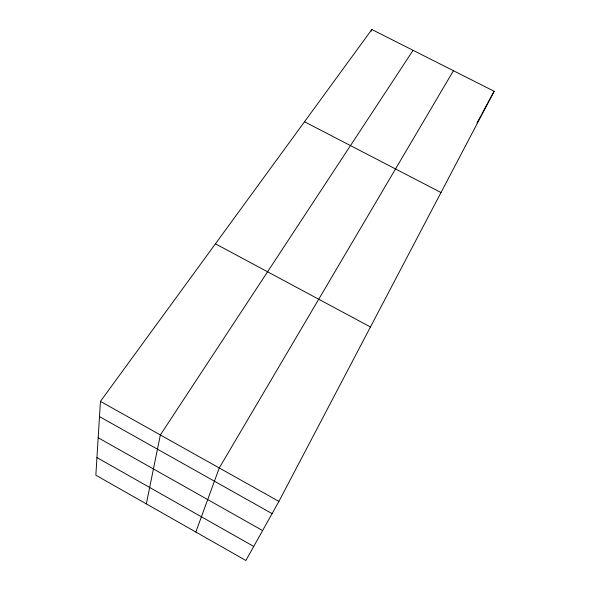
<?xml version="1.0" encoding="UTF-8"?>
<svg xmlns="http://www.w3.org/2000/svg" width="590" height="590" viewBox="0 0 590 590"><rect width="100%" height="100%" fill="white"/><g stroke="black" fill="none" stroke-linecap="round" stroke-linejoin="round"><path stroke-width="0.89" d="M100.447 401.384L95.853 475.186L245.875 560.5L278.923 501.397L494.147 91.273L371.84 29.5L100.447 401.384L278.923 501.397M146.32 503.882L160.362 434.963L413.074 50.327M371.243 31.174L371.84 29.5M195.828 532.04L219.266 467.966L453.437 70.712M477.045 122.875L480.916 115.721M481.772 114.135L494.147 91.273M304.506 121.761L441.003 192.532M215.439 243.818L370.446 326.985M99.504 416.606L272.093 513.617M98.183 437.758L262.609 530.572M96.952 457.589L253.737 546.443"/></g></svg>
